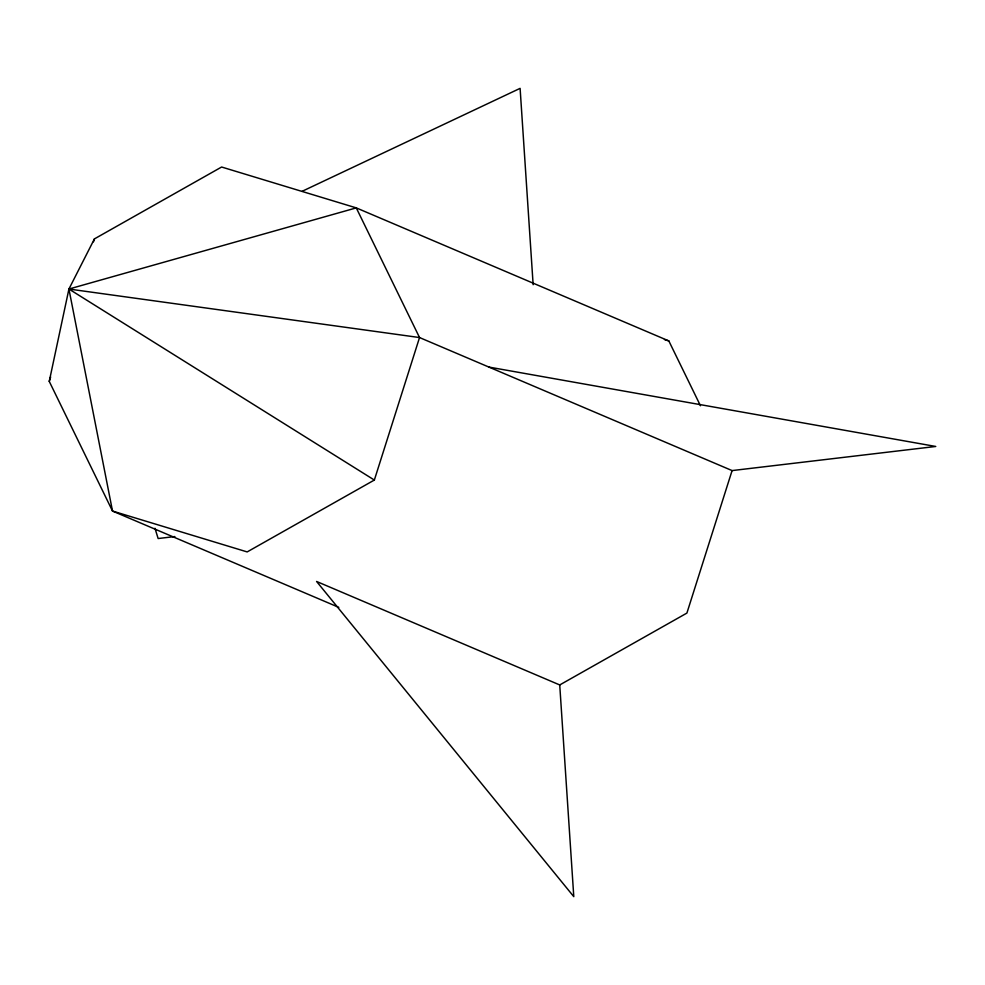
<?xml version="1.0" encoding="UTF-8"?>
<svg xmlns="http://www.w3.org/2000/svg" width="985" height="985" viewBox="0 0 985 985"><rect width="100%" height="100%" fill="white"/><g stroke="black" fill="none" stroke-linecap="round" stroke-linejoin="round"><path stroke-width="1.48" d="M338.803 607.363L112.512 511.055L49.25 381.392L68.925 289.036L94.437 238.887L221.613 167.019L356.274 207.884L668.827 340.921L700.458 405.746M49.25 381.392L50.629 377.021M93.513 241.793L94.437 238.887M374.349 480.052L419.536 337.547L356.274 207.884L68.925 289.036L112.512 511.055L247.173 551.92L374.349 480.052L68.925 289.036L419.536 337.547L732.089 470.584L935.75 446.464L488.929 367.085M732.089 470.584L686.902 613.076L559.726 684.944L316.579 581.458L573.787 896.645L559.726 684.944M302.112 191.312L520.105 88.355L533.144 284.714M174.862 536.554L158.142 538.536L154.965 528.268M664.432 339.579L668.827 340.921"/></g></svg>
